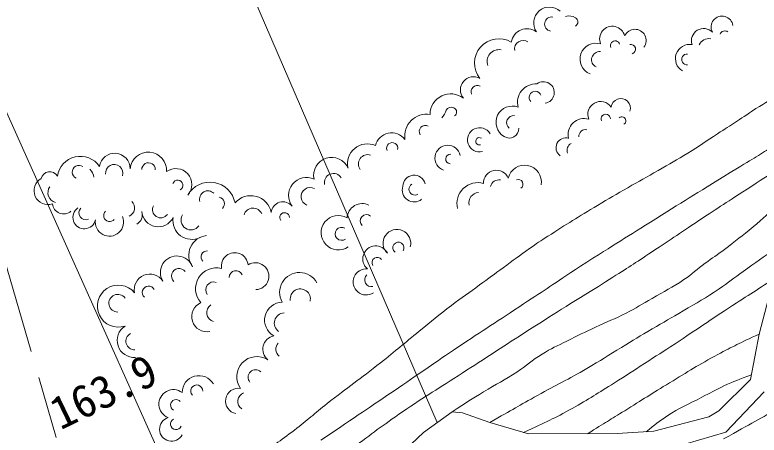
# Model space of a CAD drawing. Units: millimetres, scale not verified. Extents: x 40000 to 680000, y 20000 to 380000.
# Drawn here: x 80451 to 122074, y 266510 to 290005 of the extents above; entities that cross this region are included whole.
import ezdxf
from ezdxf.enums import TextEntityAlignment as Align

# ---------------------------------------------------------------- set-up
doc = ezdxf.new("R2010")
doc.units = ezdxf.units.MM
doc.header["$LTSCALE"] = 1000
doc.linetypes.add('CHAIN', pattern=[18.5, 12, -1.5, 3.5, -1.5])
for name, color, linetype, lineweight in [('M-BGD', 7, 'Continuous', 13), ('M-BMK', 2, 'CHAIN', 13), ('M-STR-HTXT', 7, 'Continuous', 13)]:
    doc.layers.add(name, color=color, linetype=linetype, lineweight=lineweight)
doc.styles.add('ＭＳ ゴシック', font='')
doc.styles.get('ＭＳ ゴシック').set_extended_font_data('MS Gothic')

msp = doc.modelspace()

# ---------------------------------------------------------------- linework, layer by layer
at = {"layer": 'M-BGD'}
for points in [[(121591, 269619), (122073, 272159), (122621, 274219)], [(116191, 266727), (119270, 267524), (119818, 267872), (121591, 269619)], [(122365, 268924), (120218, 266672), (117923, 266012), (116058, 265633)], [(99609, 262951), (100838, 264318), (103306, 266653), (104902, 267820), (105493, 267761), (107015, 267214), (109172, 266579), (114137, 266594), (116191, 266727)]]:
    msp.add_lwpolyline(points, dxfattribs=at)
for centre, radius, start, end in [((110351, 289557), 886, 47.5337, 214.2951), ((110474, 289493), 397, 81.0085, 259.7165), ((111449, 289293), 655, 56.8739, 108.1344), ((111678, 289612), 263, 299.3675, 60.6325), ((120004, 289323), 614, 8.0545, 207.4881), ((113865, 288658), 712, 14.4447, 203.1791), ((109095, 288337), 891, 53.9761, 170.6628), ((115126, 288572), 629, 323.8614, 155.1389), ((118971, 288560), 684, 44.5193, 198.2796), ((120163, 288809), 298, 55.6902, 157.7082), ((107521, 287309), 1363, 59.3695, 218.6745), ((108878, 288100), 479, 55.8971, 190.9525), ((114023, 288294), 260, 15.4126, 204.5536), ((119280, 288052), 625, 81.6876, 153.507), ((107524, 287398), 665, 80.0379, 200.3509), ((112943, 287533), 886, 72.4164, 248.5975), ((114894, 288088), 267, 286.3048, 102.5367), ((118194, 287557), 799, 80.8391, 239.5632), ((113157, 287499), 452, 85.0446, 244.1111), ((118049, 287511), 304, 85.9415, 274.0585), ((106106, 285809), 738, 61.5406, 219.1404), ((106327, 285694), 364, 66.6148, 199.8054), ((109588, 285122), 1026, 86.6037, 195.6019), ((110014, 285665), 604, 278.8919, 127.1258), ((104821, 284441), 1149, 51.6968, 179.969), ((109553, 285393), 339, 20.34, 224.2113), ((113205, 284448), 717, 33.774, 203.0685), ((114337, 284790), 539, 342.1987, 173.9426), ((104861, 284509), 334, 64.9678, 149.5152), ((104892, 284569), 266, 305.4971, 65.558), ((108269, 283997), 911, 68.713, 240.2402), ((103487, 283223), 1233, 81.3843, 188.6156), ((102874, 285336), 1822, 323.3951, 338.8317), ((108354, 283974), 402, 84.4586, 230.3017), ((113494, 284186), 263, 2.1703, 204.3107), ((114392, 284081), 228, 301.3552, 130.1526), ((112273, 283329), 881, 72.008, 194.8957), ((103398, 283492), 332, 59.0633, 214.6319), ((106443, 283018), 678, 30.6254, 283.181), ((108107, 283641), 523, 236.279, 2.5353), ((112348, 283236), 352, 74.5731, 187.2557), ((101523, 282468), 938, 37.3842, 165.8253), ((106429, 282938), 206, 57.7419, 288.5725), ((111263, 282578), 549, 73.1665, 235.1008), ((100162, 281689), 1106, 65.9329, 193.3611), ((101552, 282551), 312, 346.1648, 202.4136), ((104657, 282000), 715, 12.1826, 251.0844), ((111823, 282408), 493, 122.8901, 195.6588), ((86034, 281406), 862, 359.8336, 171.2934), ((87914, 281305), 1023, 356.3999, 174.4853), ((104817, 281951), 274, 88.3616, 265.4503), ((84114, 280804), 1295, 34.4311, 171.7686), ((98165, 281030), 1006, 23.6079, 191.6557), ((100186, 281675), 517, 71.8684, 216.4563), ((84035, 281215), 376, 54.842, 245.9491), ((83978, 280761), 910, 10.7625, 42.3676), ((86006, 281160), 487, 341.3388, 186.1773), ((87923, 281361), 377, 357.5496, 180.2038), ((89457, 280521), 889, 317.9418, 125.9615), ((108958, 280669), 936, 349.9347, 166.9309), ((82402, 280731), 502, 31.0031, 165.5158), ((98265, 280631), 506, 30.2424, 193.0465), ((102779, 280412), 629, 13.1641, 179.0669), ((107381, 280595), 724, 23.2099, 180.813), ((82300, 280177), 780, 119.4058, 288.851), ((89562, 280480), 288, 296.2001, 160.5328), ((91361, 279225), 1427, 10.9821, 150.6127), ((96768, 279904), 1011, 65.9246, 216.3499), ((102820, 280258), 328, 120.7238, 301.6461), ((106341, 279462), 1167, 74.302, 193.917), ((107529, 280297), 486, 81.3027, 166.7891), ((108604, 280540), 265, 301.3287, 111.8014), ((82873, 280068), 574, 144.8036, 255.469), ((91247, 279701), 468, 44.519, 196.1282), ((96968, 279842), 513, 61.9108, 248.6544), ((102779, 280212), 664, 161.5307, 309.247), ((91820, 279456), 356, 310.9623, 80.9285), ((93642, 278727), 1169, 11.775, 138.7791), ((106398, 279511), 557, 92.2761, 194.3752), ((83178, 279504), 630, 185.9848, 310.4124), ((86627, 279215), 516, 294.0379, 43.736), ((88606, 279121), 463, 152.4227, 323.7611), ((95441, 278895), 658, 38.6328, 173.8319), ((99874, 278607), 848, 63.3586, 176.7241), ((84334, 278688), 641, 124.4897, 347.7364), ((84417, 278940), 387, 137.3451, 291.9032), ((85755, 278784), 335, 134.0944, 319.4855), ((86966, 278829), 608, 299.5392, 17.2701), ((88474, 279091), 931, 185.0063, 333.1155), ((93770, 278681), 523, 22.0001, 164.833), ((95535, 278673), 272, 2.5395, 217.4267), ((85740, 278422), 790, 170.5362, 22.8835), ((90342, 278505), 1051, 170.9918, 296.6234), ((90292, 278533), 550, 148.8497, 324.1977), ((98539, 277824), 964, 59.579, 304.5862), ((100116, 278484), 356, 50.4423, 226.2907), ((98724, 277766), 364, 59.2647, 306.3207), ((91284, 276564), 1107, 96.1155, 215.2029), ((101817, 277238), 774, 344.4856, 226.2147), ((101900, 276981), 315, 326.0989, 232.8257), ((91195, 276473), 337, 84.7821, 225.6677), ((100631, 276364), 724, 25.8888, 231.1125), ((89513, 275603), 925, 20.4444, 211.2884), ((92749, 275959), 749, 5.1581, 190.2856), ((100718, 276163), 289, 34.8245, 213.9362), ((93906, 275397), 752, 271.1662, 123.1856), ((89634, 275407), 421, 35.2631, 227.4325), ((91719, 274699), 1164, 75.4069, 222.2231), ((92818, 275328), 379, 22.6232, 180.7555), ((96365, 274492), 1108, 28.5745, 209.7871), ((100098, 275075), 729, 83.8392, 303.724), ((87995, 274640), 872, 33.5281, 191.3236), ((100394, 275197), 385, 134.0396, 282.562), ((86235, 273721), 1174, 39.5646, 288.7492), ((87928, 274483), 355, 27.0824, 228.3061), ((91562, 274632), 441, 70.1704, 216.7719), ((86204, 273885), 496, 34.6723, 270.7285), ((96413, 274122), 563, 346.6238, 188.1711), ((91188, 273137), 846, 113.0138, 281.6943), ((95425, 272934), 1008, 91.1838, 240.3845), ((91700, 273361), 519, 124.0593, 254.3628), ((95526, 272773), 566, 92.1738, 235.1985), ((87125, 271804), 955, 122.4743, 273.9038), ((87136, 271758), 480, 117.6189, 273.4293), ((95072, 271316), 756, 101.087, 231.3498), ((95559, 271316), 510, 138.2904, 229.6), ((93990, 269773), 1131, 57.3903, 215.3594), ((93909, 269746), 418, 46.1671, 221.3952), ((90747, 268890), 944, 30.4844, 179.8872), ((90621, 268976), 337, 358.537, 224.2043), ((89316, 268242), 811, 53.2443, 248.8204), ((92946, 268414), 714, 80.196, 259.5546), ((89468, 268187), 309, 41.0309, 242.3888), ((93410, 268403), 493, 109.7421, 237.2183), ((89211, 266844), 669, 106.3154, 332.099), ((89466, 267132), 312, 116.895, 336.5764)]:
    msp.add_arc(centre, radius, start, end, dxfattribs=at)
for points, knots in [([(120861, 281440), (121923, 282078), (122198, 282244), (123045, 282775), (123947, 283341), (124457, 283650), (125335, 284253), (126139, 284805), (126563, 285152), (127360, 285716), (128345, 286413), (128931, 286756), (129901, 287474), (130803, 288142), (131097, 288378), (132162, 289247)], [0, 0, 0, 0, 1, 1, 1, 2, 2, 2, 3, 3, 3, 4, 4, 4, 5, 5, 5, 5]), ([(121665, 280435), (123014, 281321), (123354, 281543), (124434, 282258), (125503, 282965), (126111, 283349), (127167, 284075), (128014, 284657), (128473, 285003), (129310, 285597), (130100, 286158), (130541, 286475), (131334, 287031), (132562, 287891), (132957, 288156), (134497, 289203)], [0, 0, 0, 0, 1, 1, 1, 2, 2, 2, 3, 3, 3, 4, 4, 4, 5, 5, 5, 5]), ([(121894, 284762), (123013, 285459), (123295, 285636), (124197, 286188), (124831, 286577), (125198, 286776), (125823, 287178), (126641, 287706), (126903, 287907), (127862, 288612)], [0, 0, 0, 0, 1, 1, 1, 2, 2, 2, 3, 3, 3, 3]), ([(84514, 260221), (85881, 260702), (86277, 260829), (87367, 261315), (88184, 261680), (88641, 261889), (89426, 262320), (90253, 262773), (90696, 263063), (91486, 263576), (92475, 264217), (93008, 264607), (93973, 265284), (94803, 265865), (95278, 266176), (96083, 266791), (96815, 267350), (97194, 267703), (97917, 268273), (99071, 269184), (99753, 269647), (100906, 270559), (101760, 271234), (102220, 271635), (103067, 272318), (103766, 272882), (104147, 273212), (104863, 273756), (105472, 274218), (105827, 274458), (106444, 274908), (106958, 275283), (107246, 275494), (107759, 275869), (108336, 276290), (108653, 276535), (109237, 276947), (109628, 277223), (109855, 277367), (110257, 277627), (111330, 278324), (111948, 278690), (113042, 279354), (113695, 279750), (114065, 279964), (114727, 280344), (115388, 280724), (115765, 280925), (116426, 281305), (117081, 281681), (117453, 281884), (118096, 282280), (118753, 282684), (119105, 282937), (119751, 283359), (120589, 283906), (120850, 284078), (121894, 284762)], [0, 0, 0, 0, 1, 1, 1, 2, 2, 2, 3, 3, 3, 4, 4, 4, 5, 5, 5, 6, 6, 6, 7, 7, 7, 8, 8, 8, 9, 9, 9, 10, 10, 10, 11, 11, 11, 12, 12, 12, 13, 13, 13, 14, 14, 14, 15, 15, 15, 16, 16, 16, 17, 17, 17, 18, 18, 18, 19, 19, 19, 19]), ([(112078, 275952), (114125, 277245), (114642, 277571), (116289, 278602), (118072, 279716), (118634, 280063), (120861, 281440)], [0, 0, 0, 0, 1, 1, 1, 2, 2, 2, 2]), ([(107015, 267214), (108304, 267956), (108636, 268146), (109683, 268729), (110757, 269327), (111381, 269622), (112446, 270236), (113213, 270678), (113623, 270958), (114380, 271417), (115046, 271821), (115418, 272051), (116088, 272447), (116762, 272845), (117150, 273050), (117822, 273452), (118612, 273924), (119068, 274168), (119831, 274683), (120373, 275048), (120658, 275280), (121188, 275662), (121894, 276173), (122299, 276446), (122996, 276969), (123691, 277489), (124059, 277807), (124755, 278325), (125521, 278896), (125950, 279219), (126739, 279757), (127632, 280366), (127944, 280551), (129076, 281239)], [0, 0, 0, 0, 1, 1, 1, 2, 2, 2, 3, 3, 3, 4, 4, 4, 5, 5, 5, 6, 6, 6, 7, 7, 7, 8, 8, 8, 9, 9, 9, 10, 10, 10, 11, 11, 11, 11]), ([(120088, 266294), (121678, 267181), (122076, 267404), (123350, 268117), (124872, 268970), (125727, 269441), (127244, 270303), (128749, 271158), (129598, 271629), (131087, 272513), (132227, 273190), (132845, 273605), (133976, 274297), (134750, 274770), (135218, 274982), (135960, 275503), (136565, 275927), (136839, 276248), (137417, 276709), (138015, 277184), (138378, 277414), (138975, 277889), (139493, 278302), (139786, 278530), (140281, 278969), (140998, 279604), (141219, 279858), (142014, 280703)], [0, 0, 0, 0, 1, 1, 1, 2, 2, 2, 3, 3, 3, 4, 4, 4, 5, 5, 5, 6, 6, 6, 7, 7, 7, 8, 8, 8, 9, 9, 9, 9]), ([(104902, 267820), (105752, 268364), (105973, 268505), (106668, 268930), (107389, 269371), (107819, 269574), (108527, 270035), (109093, 270404), (109359, 270687), (109934, 271040), (110454, 271360), (110771, 271493), (111316, 271769), (111938, 272084), (112292, 272251), (112923, 272548), (113587, 272859), (113980, 272990), (114631, 273326), (115213, 273626), (115522, 273826), (116088, 274155), (116788, 274562), (117202, 274756), (117872, 275210), (118353, 275536), (118586, 275768), (119053, 276115), (119470, 276425), (119717, 276581), (120133, 276893), (120770, 277372), (121123, 277646), (121740, 278149), (122329, 278629), (122620, 278944), (123223, 279405), (123664, 279743), (123819, 279855), (124378, 280234)], [0, 0, 0, 0, 1, 1, 1, 2, 2, 2, 3, 3, 3, 4, 4, 4, 5, 5, 5, 6, 6, 6, 7, 7, 7, 8, 8, 8, 9, 9, 9, 10, 10, 10, 11, 11, 11, 12, 12, 12, 13, 13, 13, 13]), ([(113485, 275073), (114667, 275829), (114968, 276023), (115913, 276642), (117007, 277359), (117608, 277780), (118701, 278501), (119855, 279263), (120222, 279500), (121665, 280435)], [0, 0, 0, 0, 1, 1, 1, 2, 2, 2, 3, 3, 3, 3]), ([(97558, 266220), (99676, 267649), (100209, 268008), (101904, 269159), (103201, 270041), (103919, 270546), (105220, 271420), (106650, 272380), (107466, 272895), (108903, 273845), (110145, 274666), (110533, 274924), (112078, 275952)], [0, 0, 0, 0, 1, 1, 1, 2, 2, 2, 3, 3, 3, 4, 4, 4, 4]), ([(108901, 266659), (110207, 267260), (110582, 267428), (111617, 268001), (112561, 268523), (113063, 268862), (113978, 269433), (114641, 269846), (115005, 270090), (115661, 270513), (116329, 270943), (116705, 271182), (117370, 271618), (118630, 272445), (119321, 272932), (120585, 273753), (121688, 274470), (122042, 274695), (123423, 275567)], [0, 0, 0, 0, 1, 1, 1, 2, 2, 2, 3, 3, 3, 4, 4, 4, 5, 5, 5, 6, 6, 6, 6]), ([(113485, 275073), (111260, 273696), (110687, 273346), (108913, 272209), (107563, 271345), (106817, 270845), (105472, 269974), (104167, 269129), (103413, 268691), (102131, 267813), (101018, 267052), (100415, 266595), (99342, 265779), (98475, 265119), (98009, 264724), (97157, 264045), (96233, 263311), (95716, 262899), (94795, 262161), (93881, 261428), (93381, 261002), (92459, 260277), (91797, 259757), (91432, 259458), (90750, 258965), (90165, 258542), (89833, 258309), (89229, 257913), (88739, 257593), (88457, 257425), (87951, 257131), (87116, 256645), (86815, 256511), (85756, 255990)], [0, 0, 0, 0, 1, 1, 1, 2, 2, 2, 3, 3, 3, 4, 4, 4, 5, 5, 5, 6, 6, 6, 7, 7, 7, 8, 8, 8, 9, 9, 9, 10, 10, 10, 11, 11, 11, 11]), ([(112471, 266589), (113487, 267215), (113742, 267372), (114556, 267875), (115538, 268482), (116080, 268836), (117068, 269433), (118111, 270063), (118681, 270442), (119756, 271015), (120647, 271490), (120957, 271640), (122073, 272159)], [0, 0, 0, 0, 1, 1, 1, 2, 2, 2, 3, 3, 3, 4, 4, 4, 4]), ([(115766, 266699), (116281, 267132), (116450, 267257), (116917, 267574), (117637, 268062), (118108, 268224), (118877, 268629), (119354, 268880), (119618, 269029), (120108, 269257), (120694, 269529), (120905, 269604), (121641, 269880)], [0, 0, 0, 0, 1, 1, 1, 2, 2, 2, 3, 3, 3, 4, 4, 4, 4]), ([(110677, 258849), (111971, 259549), (112307, 259733), (113342, 260319), (114609, 261035), (115299, 261472), (116558, 262203), (117546, 262776), (118100, 263097), (119095, 263660), (120257, 264317), (120913, 264676), (122084, 265317), (123170, 265913), (123786, 266230), (124872, 266825), (126044, 267466), (126412, 267672), (127862, 268483)], [0, 0, 0, 0, 1, 1, 1, 2, 2, 2, 3, 3, 3, 4, 4, 4, 5, 5, 5, 6, 6, 6, 6]), ([(107615, 252556), (108927, 253254), (109277, 253458), (110328, 254064), (112472, 255299), (113626, 256073), (115678, 257455), (116713, 258151), (117224, 258644), (118291, 259289), (119347, 259927), (119979, 260215), (121054, 260821), (121743, 261209), (122112, 261459), (122813, 261826), (123827, 262358), (124436, 262575), (125475, 263057), (126427, 263498), (126973, 263718), (127912, 264187), (129589, 265024), (130534, 265486), (132157, 266423), (133240, 267048), (133601, 267263), (134895, 268081)], [0, 0, 0, 0, 1, 1, 1, 2, 2, 2, 3, 3, 3, 4, 4, 4, 5, 5, 5, 6, 6, 6, 7, 7, 7, 8, 8, 8, 9, 9, 9, 9]), ([(113164, 258774), (114076, 259267), (114327, 259402), (115050, 259841), (115760, 260272), (116127, 260562), (116834, 260997), (117616, 261478), (118062, 261737), (118869, 262177), (119554, 262552), (119967, 262706), (120652, 263082), (121431, 263509), (121834, 263808), (122612, 264237), (123453, 264702), (123934, 264946), (124797, 265368), (125582, 265751), (126043, 265922), (126832, 266297), (127743, 266731), (128035, 266883), (129143, 267453)], [0, 0, 0, 0, 1, 1, 1, 2, 2, 2, 3, 3, 3, 4, 4, 4, 5, 5, 5, 6, 6, 6, 7, 7, 7, 8, 8, 8, 8])]:
    msp.add_open_spline(points, degree=3, knots=knots, dxfattribs=at)
at = {"layer": 'M-BMK'}
msp.add_line((78001, 282700), (93325, 230177), dxfattribs=at)
at = {"layer": 'M-STR-HTXT'}
for p, q in [((104075, 267216), (87794, 304851)), ((74275, 297267), (92902, 255741))]:
    msp.add_line(p, q, dxfattribs=at)

# ---------------------------------------------------------------- texts
at = {"layer": 'M-BGD', "style": 'ＭＳ ゴシック'}
msp.add_text('163.9', height=1833, rotation=25.769, dxfattribs=at).set_placement((83233, 266276), align=Align.BOTTOM_LEFT)

doc.saveas('drawing.dxf')
